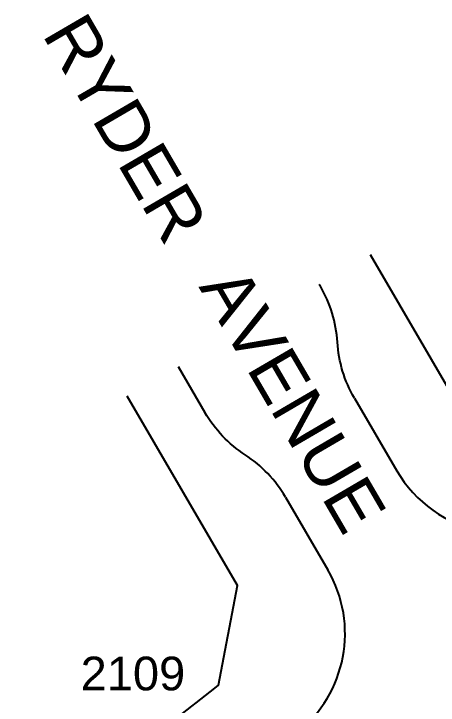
# Model space of a CAD drawing. Header units: metres. Extents: x 291565 to 291879, y 6233708 to 6234033.
# Drawn here: x 291643.84 to 291669.04, y 6233919.41 to 6233960.45 of the extents above; entities that cross this region are included whole.
import ezdxf
from ezdxf.enums import TextEntityAlignment as Align

# ---------------------------------------------------------------- set-up
doc = ezdxf.new("R2010")
doc.units = ezdxf.units.M
doc.header["$LTSCALE"] = 0.7
doc.layers.add('Cadastre Developer_SP_NEW', color=4, linetype='Continuous')
doc.layers.add('Cadastre Roads_SP_NEW', color=8, linetype='Continuous')
doc.layers.add('Cadastre Land Parcels_SP_EXT', color=9, linetype='Continuous', lineweight=5)
doc.styles.add('ARIAL', font='arial.ttf', dxfattribs={"height": 2})

msp = doc.modelspace()

# ---------------------------------------------------------------- linework, layer by layer
at = {"layer": 'Cadastre Developer_SP_NEW', "color": 4, "flags": 128}
msp.add_lwpolyline([(291665, 6233946.161), (291670.364, 6233936.967), (291675.52, 6233935.988), (291685.876, 6233944.15), (291682.78, 6233948.077)], dxfattribs=at)
msp.add_lwpolyline([(291643.836, 6233918.095), (291646.89, 6233913.698, 0.009832), (291655.773, 6233920.421), (291655.994, 6233920.595), (291657.12, 6233926.527), (291657.12, 6233926.527), (291650.575, 6233937.747)], format="xyb", dxfattribs=at)
at = {"layer": 'Cadastre Roads_SP_NEW'}
for p, q in [((291661.977, 6233944.397), (291662.049, 6233944.274)), ((291653.598, 6233939.51), (291655.191, 6233936.779)), ((291664.064, 6233937.645), (291666.583, 6233933.326)), ((291659.97, 6233931.763), (291662.489, 6233927.444))]:
    msp.add_line(p, q, dxfattribs=at)
at = {"layer": 'Cadastre Roads_SP_NEW', "flags": 128}
msp.add_lwpolyline([(291658.297, 6233915.918), (291660.654, 6233917.775, 0.373925), (291662.489, 6233927.444)], format="xyb", dxfattribs=at)
at = {"layer": 'Cadastre Roads_SP_NEW'}
for centre, start, end in [((291655.571, 6233940.495), 3.5507, 30.2556), ((291653.491, 6233927.984), 30.2556, 56.9604), ((291673.061, 6233937.105), 210.2556, 308.2474)]:
    msp.add_arc(centre, 7.5, start, end, dxfattribs=at)
at = {"layer": 'Cadastre Roads_SP_NEW', "extrusion": (0, 0, -1)}
for centre, start, end in [((-291670.542, 6233941.424), 329.7444, 356.4493), ((-291661.67, 6233940.558), 303.0396, 329.7444)]:
    msp.add_arc(centre, 7.5, start, end, dxfattribs=at)

# ---------------------------------------------------------------- texts
at = {"layer": 'Cadastre Land Parcels_SP_EXT', "color": 7, "style": 'ARIAL'}
msp.add_text('2109', height=2, dxfattribs=at).set_placement((291650.911, 6233921.294), align=Align.MIDDLE_CENTER)
at = {"layer": 'Cadastre Roads_SP_NEW', "color": 2, "style": 'ARIAL'}
for s, p in [('RYDER', (291649.182, 6233952.896)), ('AVENUE', (291659.135, 6233936.803))]:
    msp.add_text(s, height=3, rotation=300.2555, dxfattribs=at).set_placement(p, align=Align.CENTER)

doc.saveas('drawing.dxf')
